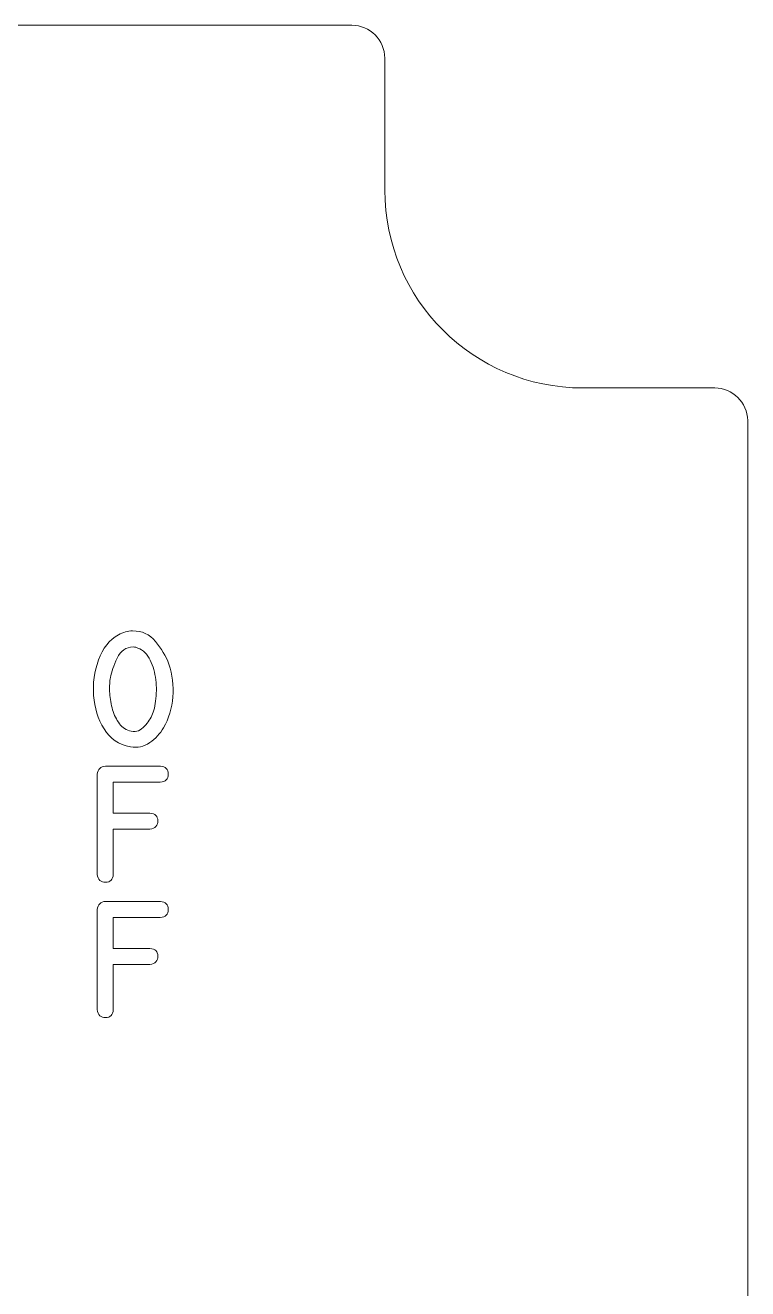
# Model space of a CAD drawing. Header units: millimetres. Extents: x -767 to 123, y -199 to 166.
# Drawn here: x -173.82 to -151.92, y 66.51 to 104.83 of the extents above; entities that cross this region are included whole.
import ezdxf

# ---------------------------------------------------------------- set-up
doc = ezdxf.new("R2010")
doc.units = ezdxf.units.MM
doc.header["$MEASUREMENT"] = 0
doc.layers.add('Cut', color=7, linetype='Continuous')
doc.layers.add('Engrave', color=7, linetype='Continuous', plot=False)

msp = doc.modelspace()

# ---------------------------------------------------------------- linework, layer by layer
at = {"layer": 'Cut', "color": 250, "lineweight": 9}
msp.add_open_spline([(-241.4198, -104.2661), (-241.4198, -104.2661), (-163.9194, -104.2661), (-163.9194, -104.2661), (-163.9194, -104.2661), (-163.3694, -104.2661), (-162.9194, -103.8161), (-162.9194, -103.2661), (-162.9194, -103.2661), (-162.9194, -103.2661), (-162.9194, -99.2698), (-162.9194, -99.2698), (-162.9194, -99.2698), (-162.9194, -99.2686), (-162.9194, -99.2673), (-162.9194, -99.2661), (-162.9194, -99.2661), (-162.9194, -95.9529), (-160.233, -93.2661), (-156.92, -93.2661), (-156.92, -93.2661), (-156.92, -93.2661), (-152.9193, -93.2661), (-152.9193, -93.2661), (-152.9193, -93.2661), (-152.3788, -93.2661), (-151.9348, -92.8314), (-151.9197, -92.2944), (-151.9197, -92.2944), (-151.9197, -92.2944), (-151.9197, 92.851), (-151.9197, 92.851), (-151.9197, 92.851), (-151.929, 93.3931), (-152.3752, 93.8339), (-152.9195, 93.8339), (-152.9195, 93.8339), (-152.9195, 93.8339), (-156.9202, 93.8339), (-156.9202, 93.8339), (-156.9202, 93.8339), (-160.2332, 93.8339), (-162.9196, 96.5207), (-162.9196, 99.8339), (-162.9196, 99.8339), (-162.9196, 99.8351), (-162.9196, 99.8364), (-162.9196, 99.8376), (-162.9196, 99.8376), (-162.9196, 99.8376), (-162.9196, 103.8339), (-162.9196, 103.8339), (-162.9196, 103.8339), (-162.9196, 104.3839), (-163.3696, 104.8339), (-163.9196, 104.8339), (-163.9196, 104.8339), (-163.9196, 104.8339), (-235.6707, 104.8339), (-235.6707, 104.8339), (-235.6707, 104.8339), (-235.6707, 104.8339), (-249.7831, 75.5521), (-249.7831, 75.5521), (-249.7831, 75.5521), (-250.0116, 75.0799), (-249.8319, 74.5112), (-249.3852, 74.2518), (-249.3852, 74.2518), (-249.3852, 74.2518), (-245.9261, 72.5781), (-245.9261, 72.5781), (-245.9261, 72.5781), (-243.8574, 71.6313), (-242.4199, 69.5429), (-242.42, 67.1193), (-242.42, 67.1193), (-242.419, 63.8066), (-245.1066, 61.1193), (-248.4201, 61.1193), (-248.4201, 61.1193), (-248.4201, 61.1193), (-252.4199, 61.1193), (-252.4199, 61.1193), (-252.4199, 61.1193), (-252.9699, 61.1193), (-253.4199, 60.6693), (-253.4199, 60.1193), (-253.4199, 60.1193), (-253.4199, 60.1193), (-253.4199, -92.2661), (-253.4199, -92.2661), (-253.4199, -92.2661), (-253.4199, -92.8161), (-252.9699, -93.2661), (-252.4199, -93.2661), (-252.4199, -93.2661), (-252.4199, -93.2661), (-248.4192, -93.2661), (-248.4192, -93.2661), (-248.4192, -93.2661), (-245.1062, -93.2661), (-242.4198, -95.9529), (-242.4198, -99.2661), (-242.4198, -99.2661), (-242.4198, -99.2673), (-242.4198, -99.2686), (-242.4198, -99.2698), (-242.4198, -99.2698), (-242.4198, -99.2698), (-242.4198, -103.2661), (-242.4198, -103.2661), (-242.4198, -103.2661), (-242.4198, -103.8161), (-241.9698, -104.2661), (-241.4198, -104.2661)], degree=3, knots=[0, 0, 0, 0, 0.0333333, 0.0333333, 0.0333333, 0.0333333, 0.0666667, 0.0666667, 0.0666667, 0.0666667, 0.1, 0.1, 0.1, 0.1, 0.1333333, 0.1333333, 0.1333333, 0.1333333, 0.1666667, 0.1666667, 0.1666667, 0.1666667, 0.2, 0.2, 0.2, 0.2, 0.2333333, 0.2333333, 0.2333333, 0.2333333, 0.2666667, 0.2666667, 0.2666667, 0.2666667, 0.3, 0.3, 0.3, 0.3, 0.3333333, 0.3333333, 0.3333333, 0.3333333, 0.3666667, 0.3666667, 0.3666667, 0.3666667, 0.4, 0.4, 0.4, 0.4, 0.4333333, 0.4333333, 0.4333333, 0.4333333, 0.4666667, 0.4666667, 0.4666667, 0.4666667, 0.5, 0.5, 0.5, 0.5, 0.5333333, 0.5333333, 0.5333333, 0.5333333, 0.5666667, 0.5666667, 0.5666667, 0.5666667, 0.6, 0.6, 0.6, 0.6, 0.6333333, 0.6333333, 0.6333333, 0.6333333, 0.6666667, 0.6666667, 0.6666667, 0.6666667, 0.7, 0.7, 0.7, 0.7, 0.7333333, 0.7333333, 0.7333333, 0.7333333, 0.7666667, 0.7666667, 0.7666667, 0.7666667, 0.8, 0.8, 0.8, 0.8, 0.8333333, 0.8333333, 0.8333333, 0.8333333, 0.8666667, 0.8666667, 0.8666667, 0.8666667, 0.9, 0.9, 0.9, 0.9, 0.9333333, 0.9333333, 0.9333333, 0.9333333, 1, 1, 1, 1], dxfattribs=at)
at = {"layer": 'Engrave', "color": 240, "lineweight": 9}
for points, knots in [([(-169.4624, 85.4516), (-169.3571, 85.1335), (-169.3171, 84.8037), (-169.343, 84.4615), (-169.343, 84.4615), (-169.3689, 84.1193), (-169.4629, 83.8071), (-169.6246, 83.5243), (-169.6246, 83.5243), (-169.7269, 83.3485), (-169.8663, 83.1992), (-170.0433, 83.0763), (-170.0433, 83.0763), (-170.2202, 82.9534), (-170.4154, 82.9105), (-170.6289, 82.9475), (-170.6289, 82.9475), (-170.9769, 83.0081), (-171.2433, 83.1898), (-171.4279, 83.4914), (-171.4279, 83.4914), (-171.6131, 83.7936), (-171.7189, 84.1299), (-171.746, 84.5003), (-171.746, 84.5003), (-171.773, 84.8707), (-171.723, 85.2311), (-171.596, 85.5827), (-171.596, 85.5827), (-171.469, 85.9343), (-171.2668, 86.1895), (-170.9887, 86.3494), (-170.9887, 86.3494), (-170.8534, 86.4276), (-170.7112, 86.4664), (-170.5636, 86.4664), (-170.5636, 86.4664), (-170.2808, 86.4664), (-170.0503, 86.36), (-169.871, 86.1471), (-169.871, 86.1471), (-169.6917, 85.9337), (-169.5558, 85.7021), (-169.4624, 85.4516)], [0, 0, 0, 0, 0.0833333, 0.0833333, 0.0833333, 0.0833333, 0.1666667, 0.1666667, 0.1666667, 0.1666667, 0.25, 0.25, 0.25, 0.25, 0.3333333, 0.3333333, 0.3333333, 0.3333333, 0.4166667, 0.4166667, 0.4166667, 0.4166667, 0.5, 0.5, 0.5, 0.5, 0.5833333, 0.5833333, 0.5833333, 0.5833333, 0.6666667, 0.6666667, 0.6666667, 0.6666667, 0.75, 0.75, 0.75, 0.75, 0.8333333, 0.8333333, 0.8333333, 0.8333333, 1, 1, 1, 1]), ([(-170.5495, 85.9772), (-170.7606, 85.9772), (-170.9205, 85.8638), (-171.0292, 85.6362), (-171.0292, 85.6362), (-171.138, 85.4087), (-171.2062, 85.2147), (-171.235, 85.0541), (-171.235, 85.0541), (-171.2568, 84.9366), (-171.265, 84.7949), (-171.2591, 84.6285), (-171.2591, 84.6285), (-171.2533, 84.4621), (-171.2291, 84.2975), (-171.1868, 84.1352), (-171.1868, 84.1352), (-171.1445, 83.9723), (-171.0804, 83.8259), (-170.9957, 83.696), (-170.9957, 83.696), (-170.9105, 83.5655), (-170.7994, 83.479), (-170.6618, 83.4367), (-170.6618, 83.4367), (-170.5007, 83.3861), (-170.3619, 83.4179), (-170.2455, 83.5319), (-170.2455, 83.5319), (-170.1291, 83.6466), (-170.0409, 83.7677), (-169.9809, 83.8965), (-169.9809, 83.8965), (-169.9204, 84.0288), (-169.8786, 84.2016), (-169.8563, 84.4168), (-169.8563, 84.4168), (-169.8339, 84.6314), (-169.8392, 84.846), (-169.8716, 85.06), (-169.8716, 85.06), (-169.9045, 85.274), (-169.9686, 85.4669), (-170.0638, 85.6386), (-170.0638, 85.6386), (-170.1591, 85.8102), (-170.2949, 85.9196), (-170.4701, 85.9666), (-170.4701, 85.9666), (-170.493, 85.9737), (-170.5195, 85.9772), (-170.5495, 85.9772)], [0, 0, 0, 0, 0.0714286, 0.0714286, 0.0714286, 0.0714286, 0.1428571, 0.1428571, 0.1428571, 0.1428571, 0.2142857, 0.2142857, 0.2142857, 0.2142857, 0.2857143, 0.2857143, 0.2857143, 0.2857143, 0.3571429, 0.3571429, 0.3571429, 0.3571429, 0.4285714, 0.4285714, 0.4285714, 0.4285714, 0.5, 0.5, 0.5, 0.5, 0.5714286, 0.5714286, 0.5714286, 0.5714286, 0.6428571, 0.6428571, 0.6428571, 0.6428571, 0.7142857, 0.7142857, 0.7142857, 0.7142857, 0.7857143, 0.7857143, 0.7857143, 0.7857143, 0.8571429, 0.8571429, 0.8571429, 0.8571429, 1, 1, 1, 1]), ([(-171.6336, 79.08), (-171.6336, 79.08), (-171.6336, 82.1185), (-171.6336, 82.1185), (-171.6336, 82.1185), (-171.613, 82.2702), (-171.5313, 82.3519), (-171.389, 82.3631), (-171.389, 82.3631), (-171.389, 82.3631), (-169.7216, 82.3631), (-169.7216, 82.3631), (-169.7216, 82.3631), (-169.5623, 82.3508), (-169.4823, 82.269), (-169.4823, 82.1191), (-169.4823, 82.1191), (-169.4823, 81.9698), (-169.5634, 81.8892), (-169.7251, 81.8792), (-169.7251, 81.8792), (-169.7251, 81.8792), (-171.1497, 81.8792), (-171.1497, 81.8792), (-171.1497, 81.8792), (-171.1497, 81.8792), (-171.1497, 80.9367), (-171.1497, 80.9367), (-171.1497, 80.9367), (-171.1497, 80.9367), (-170.0385, 80.9367), (-170.0385, 80.9367), (-170.0385, 80.9367), (-169.8803, 80.9256), (-169.7998, 80.848), (-169.7974, 80.7045), (-169.7974, 80.7045), (-169.7951, 80.561), (-169.8756, 80.477), (-170.0385, 80.4529), (-170.0385, 80.4529), (-170.0385, 80.4529), (-171.1497, 80.4529), (-171.1497, 80.4529), (-171.1497, 80.4529), (-171.1497, 80.4529), (-171.1497, 79.08), (-171.1497, 79.08), (-171.1497, 79.08), (-171.1609, 78.9218), (-171.2391, 78.8413), (-171.3831, 78.8389), (-171.3831, 78.8389), (-171.5272, 78.8366), (-171.6107, 78.9171), (-171.6336, 79.08)], [0, 0, 0, 0, 0.0666667, 0.0666667, 0.0666667, 0.0666667, 0.1333333, 0.1333333, 0.1333333, 0.1333333, 0.2, 0.2, 0.2, 0.2, 0.2666667, 0.2666667, 0.2666667, 0.2666667, 0.3333333, 0.3333333, 0.3333333, 0.3333333, 0.4, 0.4, 0.4, 0.4, 0.4666667, 0.4666667, 0.4666667, 0.4666667, 0.5333333, 0.5333333, 0.5333333, 0.5333333, 0.6, 0.6, 0.6, 0.6, 0.6666667, 0.6666667, 0.6666667, 0.6666667, 0.7333333, 0.7333333, 0.7333333, 0.7333333, 0.8, 0.8, 0.8, 0.8, 0.8666667, 0.8666667, 0.8666667, 0.8666667, 1, 1, 1, 1]), ([(-171.6336, 74.9767), (-171.6336, 74.9767), (-171.6336, 78.0152), (-171.6336, 78.0152), (-171.6336, 78.0152), (-171.613, 78.1669), (-171.5313, 78.2486), (-171.389, 78.2598), (-171.389, 78.2598), (-171.389, 78.2598), (-169.7216, 78.2598), (-169.7216, 78.2598), (-169.7216, 78.2598), (-169.5623, 78.2475), (-169.4823, 78.1657), (-169.4823, 78.0158), (-169.4823, 78.0158), (-169.4823, 77.8665), (-169.5634, 77.7859), (-169.7251, 77.7759), (-169.7251, 77.7759), (-169.7251, 77.7759), (-171.1497, 77.7759), (-171.1497, 77.7759), (-171.1497, 77.7759), (-171.1497, 77.7759), (-171.1497, 76.8334), (-171.1497, 76.8334), (-171.1497, 76.8334), (-171.1497, 76.8334), (-170.0385, 76.8334), (-170.0385, 76.8334), (-170.0385, 76.8334), (-169.8803, 76.8223), (-169.7998, 76.7447), (-169.7974, 76.6012), (-169.7974, 76.6012), (-169.7951, 76.4577), (-169.8756, 76.3737), (-170.0385, 76.3496), (-170.0385, 76.3496), (-170.0385, 76.3496), (-171.1497, 76.3496), (-171.1497, 76.3496), (-171.1497, 76.3496), (-171.1497, 76.3496), (-171.1497, 74.9767), (-171.1497, 74.9767), (-171.1497, 74.9767), (-171.1609, 74.8185), (-171.2391, 74.738), (-171.3831, 74.7356), (-171.3831, 74.7356), (-171.5272, 74.7333), (-171.6107, 74.8138), (-171.6336, 74.9767)], [0, 0, 0, 0, 0.0666667, 0.0666667, 0.0666667, 0.0666667, 0.1333333, 0.1333333, 0.1333333, 0.1333333, 0.2, 0.2, 0.2, 0.2, 0.2666667, 0.2666667, 0.2666667, 0.2666667, 0.3333333, 0.3333333, 0.3333333, 0.3333333, 0.4, 0.4, 0.4, 0.4, 0.4666667, 0.4666667, 0.4666667, 0.4666667, 0.5333333, 0.5333333, 0.5333333, 0.5333333, 0.6, 0.6, 0.6, 0.6, 0.6666667, 0.6666667, 0.6666667, 0.6666667, 0.7333333, 0.7333333, 0.7333333, 0.7333333, 0.8, 0.8, 0.8, 0.8, 0.8666667, 0.8666667, 0.8666667, 0.8666667, 1, 1, 1, 1])]:
    msp.add_open_spline(points, degree=3, knots=knots, dxfattribs=at)

doc.saveas('drawing.dxf')
